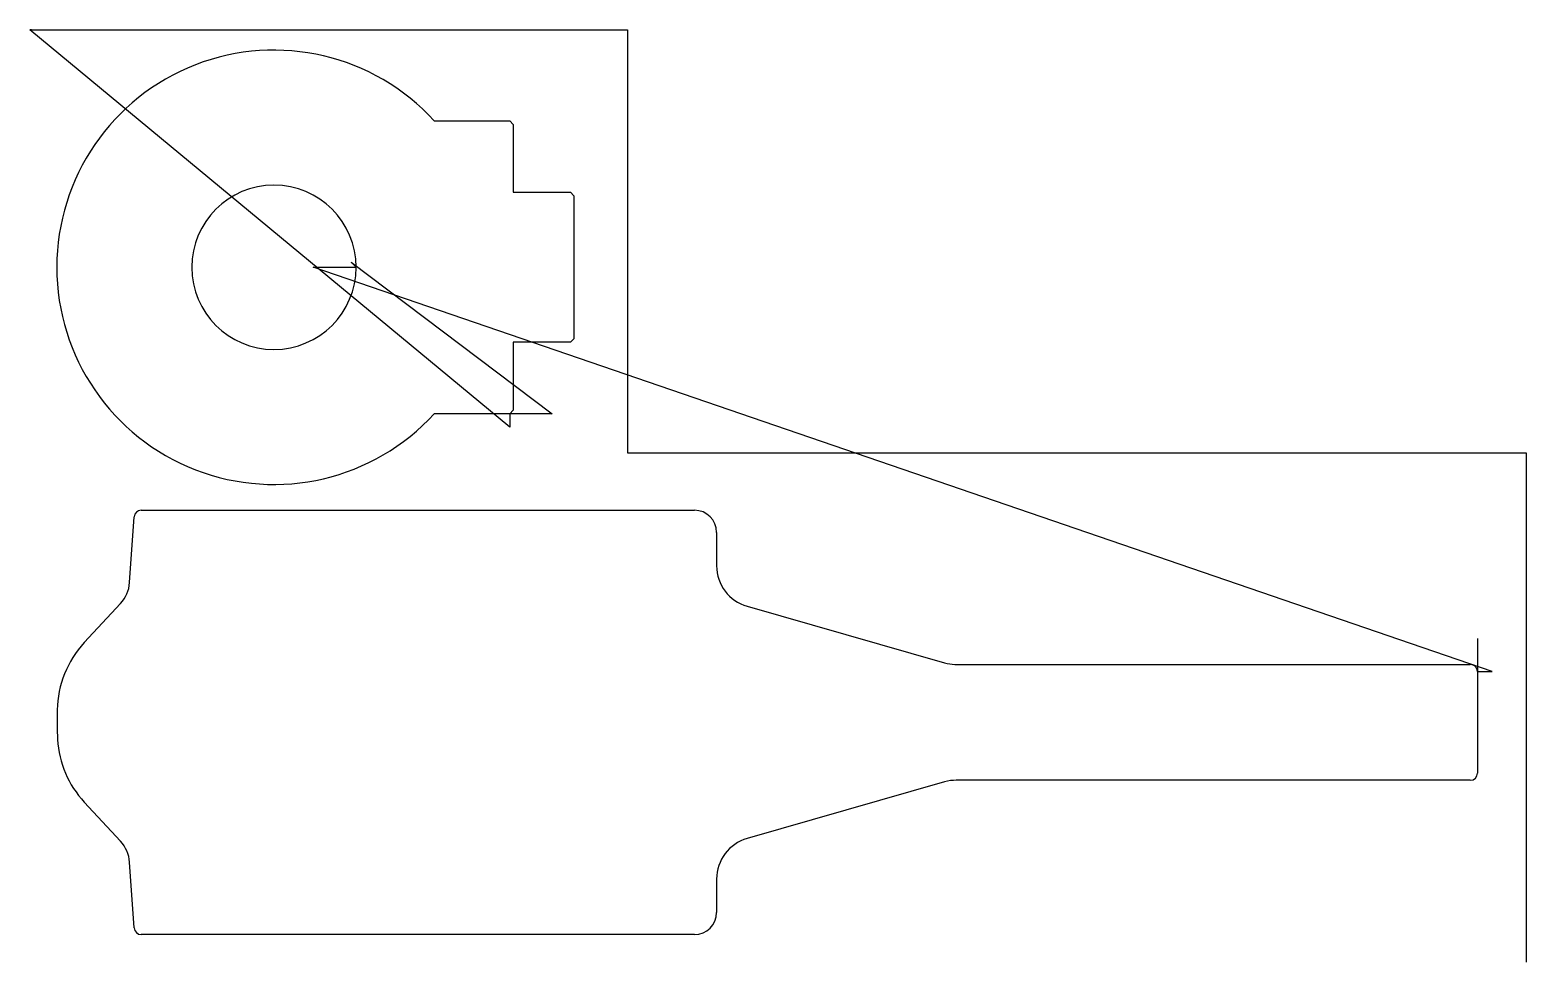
# Model space of a CAD drawing. Header units: metres. Extents: x 0 to 1047, y 0 to 652.
import ezdxf

# ---------------------------------------------------------------- set-up
doc = ezdxf.new("R2010")
doc.units = ezdxf.units.M

msp = doc.modelspace()

# ---------------------------------------------------------------- linework, layer by layer
at = {"layer": 'TOOL_0'}
for p, q in [((335.792, 374.416), (-0.001, 652.457)), ((-0.001, 652.457), (0.999, 652.457)), ((0.999, 652.457), (-0.001, 652.457)), ((-0.001, 652.457), (0.999, 652.457)), ((0.999, 652.457), (418.273, 652.457)), ((418.273, 652.457), (418.273, 356.407)), ((283.032, 588.813), (335.792, 588.813)), ((335.792, 588.813), (338.292, 586.313)), ((338.292, 586.313), (338.292, 538.813)), ((338.292, 538.813), (378.292, 538.813)), ((378.292, 538.813), (380.792, 536.313)), ((380.792, 536.313), (380.792, 436.313)), ((1023.453, 203.274), (198.293, 486.313)), ((198.293, 486.313), (228.293, 486.313)), ((228.293, 486.313), (224.757, 489.849)), ((224.757, 489.849), (365.593, 383.813)), ((378.292, 433.813), (338.292, 433.813)), ((338.292, 433.813), (338.292, 386.313)), ((380.792, 436.313), (378.292, 433.813)), ((335.792, 383.813), (283.032, 383.813)), ((338.292, 386.313), (335.792, 383.813)), ((365.593, 383.813), (335.792, 383.813)), ((335.792, 383.813), (335.792, 374.416)), ((418.273, 356.407), (1047.149, 356.407)), ((1047.149, 356.407), (1047.149, 0.998)), ((77.953, 316.274), (465.132, 316.274)), ((69.748, 265.621), (72.965, 311.623)), ((480.632, 300.774), (480.632, 277.407)), ((38.036, 223.581), (63.416, 250.989)), ((502.001, 249.05), (640.217, 209.417)), ((1013.132, 226.582), (1013.132, 203.275)), ((647.319, 208.292), (1008.132, 208.274)), ((1013.132, 203.275), (1013.132, 132.275)), ((1013.132, 203.274), (1023.453, 203.274)), ((640.217, 126.132), (502.001, 86.499)), ((1008.132, 127.275), (648.348, 127.275)), ((63.416, 84.559), (38.037, 111.966)), ((72.965, 23.926), (69.748, 69.927)), ((480.632, 58.142), (480.632, 34.775)), ((465.132, 19.275), (77.953, 19.275)), ((1047.149, 0.998), (1047.149, -0.002))]:
    msp.add_line(p, q, dxfattribs=at)
for centre, radius, start, end in [((170.792, 486.313), 152, 42.403005, 179.999623), ((170.793, 486.313), 57.5, 0, 180), ((170.792, 486.313), 152, 179.999623, 317.596995), ((170.793, 486.313), 57.5, 180, 0), ((77.965, 311.261), 5.013, 90.137153, 175.859011), ((465.132, 300.774), 15.5, 0, 90), ((510.21, 277.466), 29.578, 180.114289, 253.886706), ((45.729, 267.329), 24.08, 317.266939, 355.932523), ((90.326, 175.264), 71.195, 137.261452, 179.051931), ((648.445, 238.382), 30.111, 254.141903, 267.856931), ((1008.132, 203.274), 5, 0, 90), ((399.368, 168.635), 380.307, 178.823741, 181.944748), ((90.157, 160.206), 71.018, 183.61433, 222.786001), ((648.348, 97.775), 29.5, 90, 105.999554), ((1008.132, 132.275), 5, 270, 0), ((45.729, 68.219), 24.08, 4.067477, 42.733061), ((510.211, 58.083), 29.578, 106.115155, 179.885715), ((465.132, 34.775), 15.5, 270, 0), ((77.965, 24.288), 5.013, 184.140989, 269.862847)]:
    msp.add_arc(centre, radius, start, end, dxfattribs=at)

doc.saveas('drawing.dxf')
